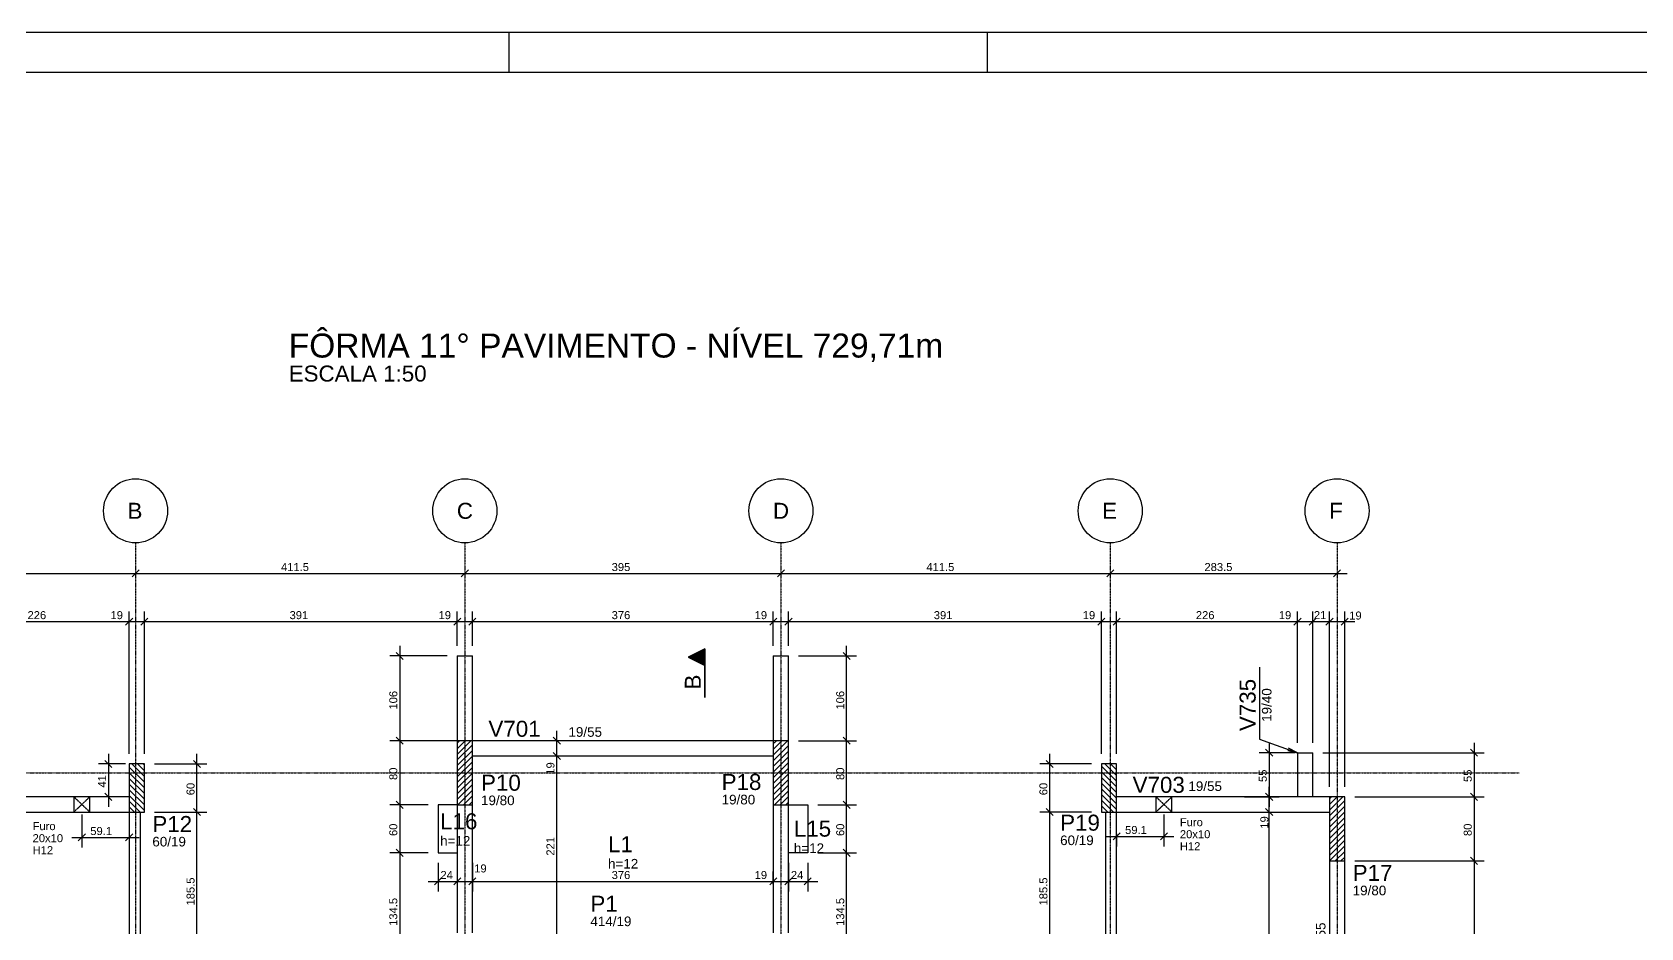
# Model space of a CAD drawing. Extents: x 37185 to 43130, y -8131 to -3926.
# Drawn here: x 38236 to 40246, y -5045 to -3926 of the extents above; entities that cross this region are included whole.
import ezdxf

# ---------------------------------------------------------------- set-up
doc = ezdxf.new("R2010")
doc.units = 0
doc.header["$MEASUREMENT"] = 0
doc.linetypes.add('ESTILO_TQS_0001', pattern=[1, 0.7, -0.3])
doc.linetypes.add('ESTILO_TQS_0004', pattern=[1.12, 0.5, -0.2, 0.01, -0.2, 0.01, -0.2])
for name, color, linetype in [('20', 7, 'CONTINUOUS'), ('21', 5, 'CONTINUOUS'), ('32', 7, 'CONTINUOUS'), ('35', 7, 'CONTINUOUS'), ('37', 4, 'CONTINUOUS'), ('39', 74, 'CONTINUOUS'), ('42', 3, 'CONTINUOUS'), ('43', 3, 'CONTINUOUS'), ('44', 3, 'CONTINUOUS'), ('45', 2, 'CONTINUOUS'), ('46', 2, 'CONTINUOUS'), ('47', 2, 'CONTINUOUS'), ('50', 5, 'CONTINUOUS'), ('51', 5, 'CONTINUOUS'), ('53', 242, 'CONTINUOUS'), ('54', 242, 'CONTINUOUS'), ('70', 160, 'CONTINUOUS'), ('75', 9, 'CONTINUOUS'), ('79', 12, 'CONTINUOUS'), ('80', 6, 'CONTINUOUS'), ('82', 252, 'CONTINUOUS')]:
    doc.layers.add(name, color=color, linetype=linetype)
doc.styles.add('TQS_ARIAL', font='arial.ttf')

msp = doc.modelspace()

# ---------------------------------------------------------------- linework, layer by layer
at = {"layer": '20', "linetype": 'Continuous'}
for p, q in [((37184.545, -3926.33), (43129.545, -3926.33)), ((38832.045, -3976.33), (38832.045, -3926.33)), ((39429.545, -3976.33), (39429.545, -3926.33))]:
    msp.add_line(p, q, dxfattribs=at)
at = {"layer": '21', "linetype": 'Continuous'}
msp.add_line((37309.545, -3976.33), (43079.545, -3976.33), dxfattribs=at)
at = {"layer": '37', "linetype": 'Continuous'}
for points in [[(38766.959, -4705.517), (38766.959, -4811.517)], [(38766.959, -4705.517), (38785.959, -4705.517)], [(38785.959, -4811.517), (38785.959, -4705.517)], [(39161.959, -4705.517), (39161.959, -4811.517)], [(39161.959, -4705.517), (39180.959, -4705.517)], [(39180.959, -4811.517), (39180.959, -4705.517)], [(39161.959, -4811.517), (38785.959, -4811.517)], [(38785.959, -4830.517), (39161.959, -4830.517)], [(39816.959, -4826.517), (39816.959, -4881.517)], [(39816.959, -4826.517), (39835.959, -4826.517)], [(39835.959, -4881.517), (39835.959, -4826.517)], [(38356.959, -4881.517), (38130.959, -4881.517)], [(39816.959, -4881.517), (39590.959, -4881.517)], [(39835.959, -4881.517), (39816.959, -4881.517)], [(39856.959, -4881.517), (39835.959, -4881.517)], [(38121.459, -4900.517), (38356.959, -4900.517)], [(38356.959, -4900.517), (38356.959, -5322.017)], [(38370.959, -5322.017), (38370.959, -4900.517)], [(38766.959, -4891.517), (38766.959, -5051.517)], [(38785.959, -5051.517), (38785.959, -4891.517)], [(39161.959, -4891.517), (39161.959, -5051.517)], [(39180.959, -5051.517), (39180.959, -4891.517)], [(39576.959, -4900.517), (39576.959, -5322.017)], [(39590.959, -4900.517), (39826.459, -4900.517)], [(39590.959, -5322.017), (39590.959, -4900.517)], [(39826.459, -4900.517), (39856.959, -4900.517)], [(39856.959, -4961.517), (39856.959, -5200.517)], [(39875.959, -5200.517), (39875.959, -4961.517)]]:
    msp.add_lwpolyline(points, dxfattribs=at)
at = {"layer": '39', "linetype": 'Continuous'}
for p, q in [((38766.959, -4828.453), (38783.895, -4811.517)), ((38766.959, -4821.382), (38776.824, -4811.517)), ((38766.959, -4814.311), (38769.753, -4811.517)), ((38766.959, -4835.524), (38785.959, -4816.524)), ((38766.959, -4842.595), (38785.959, -4823.595)), ((39161.959, -4829.433), (39179.875, -4811.517)), ((39161.959, -4822.362), (39172.804, -4811.517)), ((39161.959, -4815.291), (39165.733, -4811.517)), ((39161.959, -4836.504), (39180.959, -4817.504)), ((39161.959, -4843.575), (39180.959, -4824.575)), ((38356.959, -4844.347), (38375.959, -4863.347)), ((38360.199, -4840.517), (38375.959, -4856.276)), ((38367.271, -4840.517), (38375.959, -4849.205)), ((38374.342, -4840.517), (38375.959, -4842.133)), ((38766.959, -4849.666), (38785.959, -4830.666)), ((38766.959, -4856.737), (38785.959, -4837.737)), ((39161.959, -4850.646), (39180.959, -4831.646)), ((39161.959, -4857.717), (39180.959, -4838.717)), ((39571.959, -4843.123), (39590.959, -4862.123)), ((39576.423, -4840.517), (39590.959, -4855.052)), ((39583.494, -4840.517), (39590.959, -4847.981)), ((39590.565, -4840.517), (39590.959, -4840.91)), ((38356.959, -4851.418), (38375.959, -4870.418)), ((38356.959, -4858.489), (38375.959, -4877.489)), ((38766.959, -4863.808), (38785.959, -4844.808)), ((38766.959, -4870.879), (38785.959, -4851.879)), ((38766.959, -4877.951), (38785.959, -4858.951)), ((39161.959, -4864.788), (39180.959, -4845.788)), ((39161.959, -4871.859), (39180.959, -4852.859)), ((39161.959, -4878.93), (39180.959, -4859.93)), ((39571.959, -4850.194), (39590.959, -4869.194)), ((39571.959, -4857.265), (39590.959, -4876.265)), ((39571.959, -4864.336), (39590.959, -4883.336)), ((38356.959, -4865.56), (38375.959, -4884.56)), ((38356.959, -4872.631), (38375.959, -4891.631)), ((38356.959, -4879.702), (38375.959, -4898.702)), ((38766.959, -4885.022), (38785.959, -4866.022)), ((38767.535, -4891.517), (38785.959, -4873.093)), ((38774.606, -4891.517), (38785.959, -4880.164)), ((39161.959, -4886.001), (39180.959, -4867.001)), ((39163.514, -4891.517), (39180.959, -4874.072)), ((39170.586, -4891.517), (39180.959, -4881.144)), ((39571.959, -4871.407), (39590.959, -4890.407)), ((39571.959, -4878.478), (39590.959, -4897.478)), ((39856.959, -4898.108), (39873.55, -4881.517)), ((39856.959, -4891.037), (39866.479, -4881.517)), ((39856.959, -4883.966), (39859.408, -4881.517)), ((38356.959, -4886.773), (38370.702, -4900.517)), ((38356.959, -4893.844), (38363.631, -4900.517)), ((38781.677, -4891.517), (38785.959, -4887.235)), ((39177.657, -4891.517), (39180.959, -4888.215)), ((39571.959, -4885.549), (39586.926, -4900.517)), ((39571.959, -4892.62), (39579.855, -4900.517)), ((39571.959, -4899.692), (39572.784, -4900.517)), ((39856.959, -4905.179), (39875.959, -4886.179)), ((39856.959, -4912.25), (39875.959, -4893.25)), ((39856.959, -4919.321), (39875.959, -4900.321)), ((39856.959, -4926.392), (39875.959, -4907.392)), ((39856.959, -4933.464), (39875.959, -4914.464)), ((39856.959, -4940.535), (39875.959, -4921.535)), ((39856.959, -4947.606), (39875.959, -4928.606)), ((39856.959, -4954.677), (39875.959, -4935.677)), ((39857.19, -4961.517), (39875.959, -4942.748)), ((39864.261, -4961.517), (39875.959, -4949.819)), ((39871.332, -4961.517), (39875.959, -4956.89))]:
    msp.add_line(p, q, dxfattribs=at)
for points in [[(38766.959, -4891.517), (38785.959, -4891.517), (38785.959, -4811.517), (38766.959, -4811.517), (38766.959, -4891.517)], [(39180.959, -4811.517), (39161.959, -4811.517), (39161.959, -4891.517), (39180.959, -4891.517), (39180.959, -4811.517)], [(38375.959, -4900.517), (38375.959, -4840.517), (38356.959, -4840.517), (38356.959, -4900.517), (38375.959, -4900.517)], [(39590.959, -4900.517), (39590.959, -4840.517), (39571.959, -4840.517), (39571.959, -4900.517), (39590.959, -4900.517)], [(39875.959, -4881.517), (39856.959, -4881.517), (39856.959, -4961.517), (39875.959, -4961.517), (39875.959, -4881.517)]]:
    msp.add_lwpolyline(points, dxfattribs=at)
at = {"layer": '50', "linetype": 'Continuous'}
for centre in [(38364.959, -4524.239), (38776.459, -4524.239), (39171.459, -4524.239), (39582.959, -4524.239), (39866.459, -4524.239)]:
    msp.add_circle(centre, 40, dxfattribs=at)
at = {"layer": '53', "linetype": 'ESTILO_TQS_0001'}
for points in [[(38297.862, -4891.017), (38287.862, -4900.517), (38307.862, -4900.517), (38297.862, -4891.017), (38307.862, -4900.517), (38307.862, -4881.517), (38297.862, -4891.017), (38307.862, -4881.517), (38287.862, -4881.517), (38297.862, -4891.017), (38287.862, -4881.517), (38287.862, -4900.517), (38297.862, -4891.017)], [(39650.087, -4891.017), (39640.087, -4900.517), (39660.087, -4900.517), (39650.087, -4891.017), (39660.087, -4900.517), (39660.087, -4881.517), (39650.087, -4891.017), (39660.087, -4881.517), (39640.087, -4881.517), (39650.087, -4891.017), (39640.087, -4881.517), (39640.087, -4900.517), (39650.087, -4891.017)]]:
    msp.add_lwpolyline(points, dxfattribs=at)
at = {"layer": '70', "linetype": 'ESTILO_TQS_0004'}
for p, q in [((38364.959, -4564.239), (38364.959, -6239.048)), ((38776.459, -4564.239), (38776.459, -6239.048)), ((39171.459, -4564.239), (39171.459, -6239.048)), ((39582.959, -4564.239), (39582.959, -6239.048)), ((39866.459, -4564.239), (39866.459, -6239.048)), ((37814.52, -4851.517), (40094.166, -4851.517))]:
    msp.add_line(p, q, dxfattribs=at)
at = {"layer": '75', "linetype": 'Continuous'}
for p, q in [((38068.959, -4602.495), (38377.459, -4602.495)), ((38352.459, -4602.495), (38788.959, -4602.495)), ((38360.539, -4606.914), (38369.378, -4598.075)), ((38360.539, -4606.914), (38369.378, -4598.075)), ((38364.959, -4602.495), (38364.959, -4602.495)), ((38364.959, -4602.495), (38364.959, -4602.495)), ((38763.959, -4602.495), (39183.959, -4602.495)), ((38772.039, -4606.914), (38780.878, -4598.075)), ((38772.039, -4606.914), (38780.878, -4598.075)), ((38776.459, -4602.495), (38776.459, -4602.495)), ((38776.459, -4602.495), (38776.459, -4602.495)), ((39158.959, -4602.495), (39595.459, -4602.495)), ((39167.039, -4606.914), (39175.878, -4598.075)), ((39167.039, -4606.914), (39175.878, -4598.075)), ((39171.459, -4602.495), (39171.459, -4602.495)), ((39171.459, -4602.495), (39171.459, -4602.495)), ((39570.459, -4602.495), (39878.959, -4602.495)), ((39578.539, -4606.914), (39587.378, -4598.075)), ((39578.539, -4606.914), (39587.378, -4598.075)), ((39582.959, -4602.495), (39582.959, -4602.495)), ((39582.959, -4602.495), (39582.959, -4602.495)), ((39862.039, -4606.914), (39870.878, -4598.075)), ((39866.459, -4602.495), (39866.459, -4602.495)), ((38118.459, -4662.558), (38369.459, -4662.558)), ((38344.459, -4662.558), (38388.459, -4662.558)), ((38352.539, -4666.977), (38361.378, -4658.138)), ((38352.539, -4666.977), (38361.378, -4658.138)), ((38356.959, -4828.017), (38356.959, -4650.058)), ((38356.959, -4828.017), (38356.959, -4650.058)), ((38363.459, -4662.558), (38779.459, -4662.558)), ((38371.539, -4666.977), (38380.378, -4658.138)), ((38371.539, -4666.977), (38380.378, -4658.138)), ((38375.959, -4828.017), (38375.959, -4650.058)), ((38375.959, -4828.017), (38375.959, -4650.058)), ((38754.459, -4662.558), (38798.459, -4662.558)), ((38762.539, -4666.977), (38771.378, -4658.138)), ((38762.539, -4666.977), (38771.378, -4658.138)), ((38766.959, -4693.017), (38766.959, -4650.058)), ((38766.959, -4693.017), (38766.959, -4650.058)), ((38773.459, -4662.558), (39174.459, -4662.558)), ((38781.539, -4666.977), (38790.378, -4658.138)), ((38781.539, -4666.977), (38790.378, -4658.138)), ((38785.959, -4693.017), (38785.959, -4650.058)), ((38785.959, -4693.017), (38785.959, -4650.058)), ((39149.459, -4662.558), (39193.459, -4662.558)), ((39157.539, -4666.977), (39166.378, -4658.138)), ((39157.539, -4666.977), (39166.378, -4658.138)), ((39161.959, -4693.017), (39161.959, -4650.058)), ((39161.959, -4693.017), (39161.959, -4650.058)), ((39168.459, -4662.558), (39584.459, -4662.558)), ((39176.539, -4666.977), (39185.378, -4658.138)), ((39176.539, -4666.977), (39185.378, -4658.138)), ((39180.959, -4693.017), (39180.959, -4650.058)), ((39180.959, -4693.017), (39180.959, -4650.058)), ((39559.459, -4662.558), (39603.459, -4662.558)), ((39567.539, -4666.977), (39576.378, -4658.138)), ((39567.539, -4666.977), (39576.378, -4658.138)), ((39571.959, -4828.017), (39571.959, -4650.058)), ((39571.959, -4828.017), (39571.959, -4650.058)), ((39578.459, -4662.558), (39829.459, -4662.558)), ((39586.539, -4666.977), (39595.378, -4658.138)), ((39586.539, -4666.977), (39595.378, -4658.138)), ((39590.959, -4828.017), (39590.959, -4650.058)), ((39590.959, -4828.017), (39590.959, -4650.058)), ((39804.459, -4662.558), (39848.459, -4662.558)), ((39812.539, -4666.977), (39821.378, -4658.138)), ((39812.539, -4666.977), (39821.378, -4658.138)), ((39816.959, -4814.017), (39816.959, -4650.058)), ((39816.959, -4814.017), (39816.959, -4650.058)), ((39823.459, -4662.558), (39869.459, -4662.558)), ((39831.539, -4666.977), (39840.378, -4658.138)), ((39831.539, -4666.977), (39840.378, -4658.138)), ((39835.959, -4814.017), (39835.959, -4650.058)), ((39835.959, -4814.017), (39835.959, -4650.058)), ((39844.459, -4662.558), (39888.459, -4662.558)), ((39852.539, -4666.977), (39861.378, -4658.138)), ((39852.539, -4666.977), (39861.378, -4658.138)), ((39856.959, -4869.017), (39856.959, -4650.058)), ((39856.959, -4869.017), (39856.959, -4650.058)), ((39871.539, -4666.977), (39880.378, -4658.138)), ((39875.959, -4869.017), (39875.959, -4650.058)), ((38690.624, -4701.097), (38699.463, -4709.936)), ((38695.043, -4693.017), (38695.043, -4824.017)), ((39076.309, -4696.643), (39055.568, -4707.014)), ((39076.222, -4696.784), (39055.763, -4707.014)), ((39061.95, -4703.921), (39061.95, -4710.107)), ((39063.545, -4703.123), (39063.545, -4710.905)), ((39065.15, -4702.32), (39065.141, -4711.703)), ((39066.736, -4701.527), (39066.736, -4712.501)), ((39068.332, -4700.73), (39068.332, -4713.298)), ((39069.927, -4699.932), (39069.927, -4714.096)), ((39071.523, -4699.134), (39071.523, -4714.894)), ((39073.118, -4698.336), (39073.118, -4715.692)), ((39074.714, -4697.539), (39074.714, -4716.489)), ((39076.222, -4696.784), (39076.222, -4757.441)), ((39076.309, -4757.441), (39076.309, -4696.643)), ((39257.987, -4709.936), (39249.149, -4701.097)), ((39253.568, -4824.017), (39253.568, -4693.017)), ((38754.459, -4705.517), (38682.543, -4705.517)), ((38766.959, -4705.517), (38766.959, -4705.517)), ((38766.959, -4705.517), (38766.959, -4705.517)), ((38766.959, -4705.517), (38766.959, -4705.517)), ((38785.959, -4705.517), (38785.959, -4705.517)), ((38785.959, -4705.517), (38785.959, -4705.517)), ((39055.568, -4707.014), (39076.222, -4717.341)), ((39055.763, -4707.014), (39076.222, -4717.244)), ((39057.163, -4706.314), (39057.163, -4707.714)), ((39058.759, -4705.516), (39058.759, -4708.512)), ((39060.354, -4704.718), (39060.354, -4709.31)), ((39161.959, -4705.517), (39161.959, -4705.517)), ((39161.959, -4705.517), (39161.959, -4705.517)), ((39180.959, -4705.517), (39180.959, -4705.517)), ((39180.959, -4705.517), (39180.959, -4705.517)), ((39180.959, -4705.517), (39180.959, -4705.517)), ((39193.459, -4705.517), (39266.068, -4705.517)), ((38695.043, -4799.017), (38695.043, -4904.017)), ((38891.412, -4843.017), (38891.412, -4799.017)), ((39253.568, -4904.017), (39253.568, -4799.017)), ((38773.459, -4811.517), (38682.543, -4811.517)), ((38773.459, -4811.517), (38682.543, -4811.517)), ((38690.624, -4807.097), (38699.463, -4815.936)), ((38690.624, -4807.097), (38699.463, -4815.936)), ((38785.959, -4811.517), (38785.959, -4811.517)), ((38785.959, -4811.517), (38785.959, -4811.517)), ((38895.831, -4815.936), (38886.993, -4807.097)), ((38891.412, -4811.517), (38891.412, -4811.517)), ((38891.412, -5064.017), (38891.412, -4818.017)), ((39180.959, -4811.517), (39180.959, -4811.517)), ((39180.959, -4811.517), (39180.959, -4811.517)), ((39193.459, -4811.517), (39266.068, -4811.517)), ((39193.459, -4811.517), (39266.068, -4811.517)), ((39257.987, -4815.936), (39249.149, -4807.097)), ((39257.987, -4815.936), (39249.149, -4807.097)), ((39777.181, -4822.097), (39786.02, -4830.936)), ((39781.601, -4814.017), (39781.601, -4894.017)), ((40033.285, -4822.097), (40042.124, -4830.936)), ((40037.705, -4814.017), (40037.705, -4894.017)), ((38352.459, -4840.517), (38318.588, -4840.517)), ((38326.669, -4836.097), (38335.507, -4844.936)), ((38331.088, -4828.017), (38331.088, -4894.017)), ((38356.959, -4840.517), (38356.959, -4840.517)), ((38356.959, -4840.517), (38356.959, -4840.517)), ((38364.959, -4840.517), (38364.959, -4840.517)), ((38375.959, -4840.517), (38375.959, -4840.517)), ((38375.959, -4840.517), (38375.959, -4840.517)), ((38375.959, -4840.517), (38375.959, -4840.517)), ((38388.459, -4840.517), (38454.201, -4840.517)), ((38446.12, -4844.936), (38437.282, -4836.097)), ((38441.701, -4913.017), (38441.701, -4828.017)), ((38895.831, -4834.936), (38886.993, -4826.097)), ((38895.831, -4834.936), (38886.993, -4826.097)), ((38891.412, -4830.517), (38891.412, -4830.517)), ((38891.412, -4830.517), (38891.412, -4830.517)), ((39559.459, -4840.517), (39494.952, -4840.517)), ((39511.871, -4844.936), (39503.033, -4836.097)), ((39507.452, -4913.017), (39507.452, -4828.017)), ((39571.959, -4840.517), (39571.959, -4840.517)), ((39571.959, -4840.517), (39571.959, -4840.517)), ((39571.959, -4840.517), (39571.959, -4840.517)), ((39590.959, -4840.517), (39590.959, -4840.517)), ((39590.959, -4840.517), (39590.959, -4840.517)), ((39813.959, -4826.517), (39769.101, -4826.517)), ((39816.959, -4826.517), (39816.959, -4826.517)), ((39816.959, -4826.517), (39816.959, -4826.517)), ((39826.459, -4826.517), (39826.459, -4826.517)), ((39835.959, -4826.517), (39835.959, -4826.517)), ((39835.959, -4826.517), (39835.959, -4826.517)), ((39835.959, -4826.517), (39835.959, -4826.517)), ((39848.459, -4826.517), (40050.205, -4826.517)), ((38328.906, -4881.517), (38318.588, -4881.517)), ((38326.669, -4877.097), (38335.507, -4885.936)), ((38341.406, -4881.517), (38341.406, -4881.517)), ((38695.043, -4879.017), (38695.043, -4964.017)), ((39253.568, -4964.017), (39253.568, -4879.017)), ((39738.459, -4881.517), (39738.459, -4881.517)), ((39750.959, -4881.517), (39794.101, -4881.517)), ((39781.601, -4881.517), (39769.101, -4881.517)), ((39786.02, -4885.936), (39777.181, -4877.097)), ((39777.181, -4877.097), (39786.02, -4885.936)), ((39781.601, -4913.017), (39781.601, -4869.017)), ((39794.101, -4881.517), (39794.101, -4881.517)), ((39856.959, -4881.517), (39856.959, -4881.517)), ((39856.959, -4881.517), (39856.959, -4881.517)), ((39875.959, -4881.517), (39875.959, -4881.517)), ((39875.959, -4881.517), (39875.959, -4881.517)), ((39875.959, -4881.517), (39875.959, -4881.517)), ((39888.459, -4881.517), (40050.205, -4881.517)), ((39888.459, -4881.517), (40050.205, -4881.517)), ((40033.285, -4877.097), (40042.124, -4885.936)), ((40033.285, -4877.097), (40042.124, -4885.936)), ((40037.705, -4869.017), (40037.705, -4974.017)), ((38297.862, -4891.017), (38297.862, -4891.017)), ((38297.862, -4903.517), (38297.862, -4944.778)), ((38375.959, -4900.517), (38375.959, -4900.517)), ((38375.959, -4900.517), (38375.959, -4900.517)), ((38388.459, -4900.517), (38454.201, -4900.517)), ((38388.459, -4900.517), (38454.201, -4900.517)), ((38446.12, -4904.936), (38437.282, -4896.097)), ((38446.12, -4904.936), (38437.282, -4896.097)), ((38441.701, -5098.517), (38441.701, -4888.017)), ((38730.459, -4891.517), (38682.543, -4891.517)), ((38730.459, -4891.517), (38682.543, -4891.517)), ((38690.624, -4887.097), (38699.463, -4895.936)), ((38690.624, -4887.097), (38699.463, -4895.936)), ((38742.959, -4891.517), (38742.959, -4891.517)), ((38742.959, -4891.517), (38742.959, -4891.517)), ((39204.959, -4891.517), (39204.959, -4891.517)), ((39204.959, -4891.517), (39204.959, -4891.517)), ((39217.459, -4891.517), (39266.068, -4891.517)), ((39217.459, -4891.517), (39266.068, -4891.517)), ((39257.987, -4895.936), (39249.149, -4887.097)), ((39257.987, -4895.936), (39249.149, -4887.097)), ((39559.459, -4900.517), (39494.952, -4900.517)), ((39559.459, -4900.517), (39494.952, -4900.517)), ((39511.871, -4904.936), (39503.033, -4896.097)), ((39511.871, -4904.936), (39503.033, -4896.097)), ((39507.452, -5098.517), (39507.452, -4888.017)), ((39571.959, -4900.517), (39571.959, -4900.517)), ((39571.959, -4900.517), (39571.959, -4900.517)), ((39650.087, -4891.017), (39650.087, -4891.017)), ((39650.087, -4903.517), (39650.087, -4943.464)), ((39738.459, -4900.517), (39738.459, -4900.517)), ((39738.459, -4900.517), (39738.459, -4900.517)), ((39750.959, -4900.517), (39794.101, -4900.517)), ((39750.959, -4900.517), (39794.101, -4900.517)), ((39786.02, -4904.936), (39777.181, -4896.097)), ((39786.02, -4904.936), (39777.181, -4896.097)), ((39781.601, -5429.017), (39781.601, -4888.017)), ((38356.959, -4921.906), (38356.959, -4921.906)), ((39590.959, -4915.226), (39590.959, -4915.226)), ((38285.362, -4932.278), (38369.459, -4932.278)), ((38293.443, -4936.697), (38302.282, -4927.858)), ((38352.539, -4936.697), (38361.378, -4927.858)), ((38356.959, -4934.406), (38356.959, -4944.778)), ((38695.043, -4939.017), (38695.043, -5098.517)), ((39253.568, -5098.517), (39253.568, -4939.017)), ((39578.459, -4930.964), (39662.587, -4930.964)), ((39586.539, -4935.383), (39595.378, -4926.545)), ((39590.959, -4927.726), (39590.959, -4943.464)), ((39645.667, -4935.383), (39654.506, -4926.545)), ((38730.459, -4951.517), (38682.543, -4951.517)), ((38730.459, -4951.517), (38682.543, -4951.517)), ((38690.624, -4947.097), (38699.463, -4955.936)), ((38690.624, -4947.097), (38699.463, -4955.936)), ((38742.959, -4951.517), (38742.959, -4951.517)), ((38742.959, -4951.517), (38742.959, -4951.517)), ((38742.959, -4951.517), (38742.959, -4951.517)), ((38742.959, -4964.017), (38742.959, -4999.693)), ((38766.959, -4951.517), (38766.959, -4951.517)), ((38766.959, -4951.517), (38766.959, -4951.517)), ((38766.959, -4964.017), (38766.959, -4999.693)), ((38766.959, -4964.017), (38766.959, -4999.693)), ((38785.959, -4951.517), (38785.959, -4951.517)), ((38785.959, -4964.017), (38785.959, -4999.693)), ((39161.959, -4951.517), (39161.959, -4951.517)), ((39161.959, -4964.017), (39161.959, -4999.693)), ((39180.959, -4951.517), (39180.959, -4951.517)), ((39180.959, -4951.517), (39180.959, -4951.517)), ((39180.959, -4964.017), (39180.959, -4999.693)), ((39180.959, -4964.017), (39180.959, -4999.693)), ((39204.959, -4951.517), (39204.959, -4951.517)), ((39204.959, -4951.517), (39204.959, -4951.517)), ((39204.959, -4951.517), (39204.959, -4951.517)), ((39204.959, -4964.017), (39204.959, -4999.693)), ((39217.459, -4951.517), (39266.068, -4951.517)), ((39217.459, -4951.517), (39266.068, -4951.517)), ((39257.987, -4955.936), (39249.149, -4947.097)), ((39257.987, -4955.936), (39249.149, -4947.097)), ((39875.959, -4961.517), (39875.959, -4961.517)), ((39875.959, -4961.517), (39875.959, -4961.517)), ((39888.459, -4961.517), (40050.205, -4961.517)), ((39888.459, -4961.517), (40050.205, -4961.517)), ((40033.285, -4957.097), (40042.124, -4965.936)), ((40033.285, -4957.097), (40042.124, -4965.936)), ((40037.705, -4949.017), (40037.705, -5213.017)), ((38738.539, -4991.612), (38747.378, -4982.773)), ((38762.539, -4991.612), (38771.378, -4982.773)), ((38762.539, -4991.612), (38771.378, -4982.773)), ((38781.539, -4991.612), (38790.378, -4982.773)), ((38781.539, -4991.612), (38790.378, -4982.773)), ((38785.959, -4987.193), (38785.959, -4974.693)), ((39157.539, -4991.612), (39166.378, -4982.773)), ((39157.539, -4991.612), (39166.378, -4982.773)), ((39161.959, -4990.433), (39161.959, -4974.693)), ((39176.539, -4991.612), (39185.378, -4982.773)), ((39176.539, -4991.612), (39185.378, -4982.773)), ((39200.539, -4991.612), (39209.378, -4982.773)), ((38730.459, -4987.193), (38779.459, -4987.193)), ((38754.459, -4987.193), (38798.459, -4987.193)), ((38773.459, -4987.193), (39174.459, -4987.193)), ((38785.959, -4999.693), (38785.959, -4999.693)), ((39149.459, -4987.193), (39193.459, -4987.193)), ((39161.959, -5002.933), (39161.959, -5002.933)), ((39168.459, -4987.193), (39217.459, -4987.193)), ((38891.412, -5083.017), (38891.412, -5039.017))]:
    msp.add_line(p, q, dxfattribs=at)
msp.add_lwpolyline([(39769.692, -4719.433), (39769.692, -4809.433), (39816.959, -4826.517), (39804.749, -4823.838), (39816.959, -4826.517), (39805.858, -4820.77)], dxfattribs=at)
at = {"layer": '79', "linetype": 'Continuous'}
msp.add_lwpolyline([(39076.222, -4696.784), (39055.763, -4707.014), (39076.222, -4717.244), (39076.222, -4696.784)], dxfattribs=at)
at = {"layer": '80', "linetype": 'Continuous'}
for p, q in [((38766.959, -4891.517), (38742.959, -4891.517)), ((38742.959, -4891.517), (38742.959, -4951.517)), ((39180.959, -4891.517), (39204.959, -4891.517)), ((39204.959, -4891.517), (39204.959, -4951.517)), ((38742.959, -4951.517), (38766.959, -4951.517)), ((39204.959, -4951.517), (39180.959, -4951.517))]:
    msp.add_line(p, q, dxfattribs=at)
at = {"layer": '82', "linetype": 'Continuous'}
for p, q in [((38776.459, -4851.517), (38776.459, -4851.517)), ((39171.459, -4851.517), (39171.459, -4851.517)), ((38366.459, -4870.517), (38366.459, -4870.517)), ((39581.459, -4870.517), (39581.459, -4870.517)), ((39866.459, -4921.517), (39866.459, -4921.517))]:
    msp.add_line(p, q, dxfattribs=at)

# ---------------------------------------------------------------- texts
at = {"layer": '32', "linetype": 'Continuous', "style": 'TQS_ARIAL'}
msp.add_text('FÔRMA 11° PAVIMENTO - NÍVEL 729,71m', height=30, dxfattribs=at).set_placement((38556.359, -4332.779))
at = {"layer": '35', "linetype": 'Continuous', "style": 'TQS_ARIAL'}
msp.add_text('ESCALA 1:50', height=20, dxfattribs=at).set_placement((38556.359, -4362.779))
at = {"layer": '42', "linetype": 'Continuous', "style": 'TQS_ARIAL'}
msp.add_text('V735', height=20, rotation=90, dxfattribs=at).set_placement((39764.692, -4799.433))
for s, p in [('V701', (38805.959, -4806.517)), ('V703', (39610.959, -4876.517))]:
    msp.add_text(s, height=20, dxfattribs=at).set_placement(p)
at = {"layer": '43', "linetype": 'Continuous', "style": 'TQS_ARIAL'}
for s, p in [('P10', (38796.677, -4873.935)), ('P18', (39097.363, -4872.98)), ('P19', (39520.378, -4923.824)), ('P12', (38385.959, -4925.517)), ('P17', (39885.959, -4986.517)), ('P1', (38933.379, -5025.056))]:
    msp.add_text(s, height=20, dxfattribs=at).set_placement(p)
at = {"layer": '44', "linetype": 'Continuous', "style": 'TQS_ARIAL'}
for s, p in [('L16', (38745.584, -4922.095)), ('L15', (39187.618, -4931.29)), ('L1', (38955.417, -4950.702))]:
    msp.add_text(s, height=20, dxfattribs=at).set_placement(p)
at = {"layer": '45', "linetype": 'Continuous', "style": 'TQS_ARIAL'}
for s, p in [('19/40', (39784.502, -4787.83)), ('19/55', (39851.959, -5080.517))]:
    msp.add_text(s, height=12, rotation=90, dxfattribs=at).set_placement(p)
for p in [(38905.959, -4806.517), (39680.665, -4874.213)]:
    msp.add_text('19/55', height=12, dxfattribs=at).set_placement(p)
at = {"layer": '46', "linetype": 'Continuous', "style": 'TQS_ARIAL'}
for s, p in [('19/80', (38796.677, -4891.935)), ('19/80', (39097.363, -4890.98)), ('60/19', (38385.959, -4943.517)), ('60/19', (39520.378, -4941.824)), ('19/80', (39885.959, -5004.517)), ('414/19', (38933.379, -5043.056))]:
    msp.add_text(s, height=12, dxfattribs=at).set_placement(p)
at = {"layer": '47', "linetype": 'Continuous', "style": 'TQS_ARIAL'}
for p in [(38745.584, -4942.495), (39187.618, -4951.69), (38955.417, -4971.102)]:
    msp.add_text('h=12', height=12, dxfattribs=at).set_placement(p)
at = {"layer": '51', "linetype": 'Continuous', "style": 'TQS_ARIAL'}
for s, p in [('B', (38354.959, -4534.239)), ('C', (38766.459, -4534.239)), ('D', (39161.459, -4534.239)), ('E', (39572.959, -4534.239)), ('F', (39856.459, -4534.239))]:
    msp.add_text(s, height=20, dxfattribs=at).set_placement(p)
at = {"layer": '54', "linetype": 'Continuous', "style": 'TQS_ARIAL'}
for s, p in [('Furo', (38236.317, -4923.172)), ('20x10', (39670.011, -4933.229)), ('Furo', (39670.011, -4918.229)), ('20x10', (38236.317, -4938.172)), ('H12', (38236.317, -4953.172)), ('H12', (39670.011, -4948.229))]:
    msp.add_text(s, height=10, dxfattribs=at).set_placement(p)
at = {"layer": '75', "linetype": 'Continuous', "style": 'TQS_ARIAL'}
for s, p in [('411.5', (38546.709, -4599.495)), ('395', (38959.959, -4599.495)), ('411.5', (39353.209, -4599.495)), ('283.5', (39700.709, -4599.495)), ('226', (38229.959, -4659.558)), ('19', (38333.625, -4659.558)), ('391', (38557.459, -4659.558)), ('19', (38743.625, -4659.558)), ('376', (38959.959, -4659.558)), ('19', (39138.625, -4659.558)), ('391', (39362.459, -4659.558)), ('19', (39548.625, -4659.558)), ('226', (39689.959, -4659.558)), ('19', (39793.625, -4659.558)), ('21', (39837.459, -4659.558)), ('19', (39881.639, -4660.056)), ('59.1', (38308.41, -4929.278)), ('59.1', (39601.523, -4927.964)), ('24', (38745.959, -4984.193)), ('19', (38788.176, -4975.987)), ('376', (38959.959, -4984.193)), ('19', (39138.625, -4984.193)), ('24', (39183.959, -4984.193))]:
    msp.add_text(s, height=10, dxfattribs=at).set_placement(p)
for s, height, p in [('B', 20, (39071.309, -4747.441)), ('106', 10, (38692.043, -4772.517)), ('106', 10, (39250.568, -4772.517)), ('19', 10, (38888.412, -4853.85)), ('41', 10, (38328.088, -4870.017)), ('60', 10, (38438.701, -4879.517)), ('80', 10, (38692.043, -4860.517)), ('80', 10, (39250.568, -4860.517)), ('60', 10, (39504.452, -4879.517)), ('55', 10, (39778.601, -4863.017)), ('55', 10, (40034.705, -4863.017)), ('60', 10, (38692.043, -4930.517)), ('60', 10, (39250.568, -4930.517)), ('19', 10, (39780.592, -4921.284)), ('80', 10, (40034.705, -4930.517)), ('221', 10, (38888.412, -4955.017)), ('185.5', 10, (38438.701, -5017.267)), ('185.5', 10, (39504.452, -5017.267)), ('134.5', 10, (38692.043, -5042.767)), ('134.5', 10, (39250.568, -5042.767))]:
    msp.add_text(s, height=height, rotation=90, dxfattribs=at).set_placement(p)

doc.saveas('drawing.dxf')
